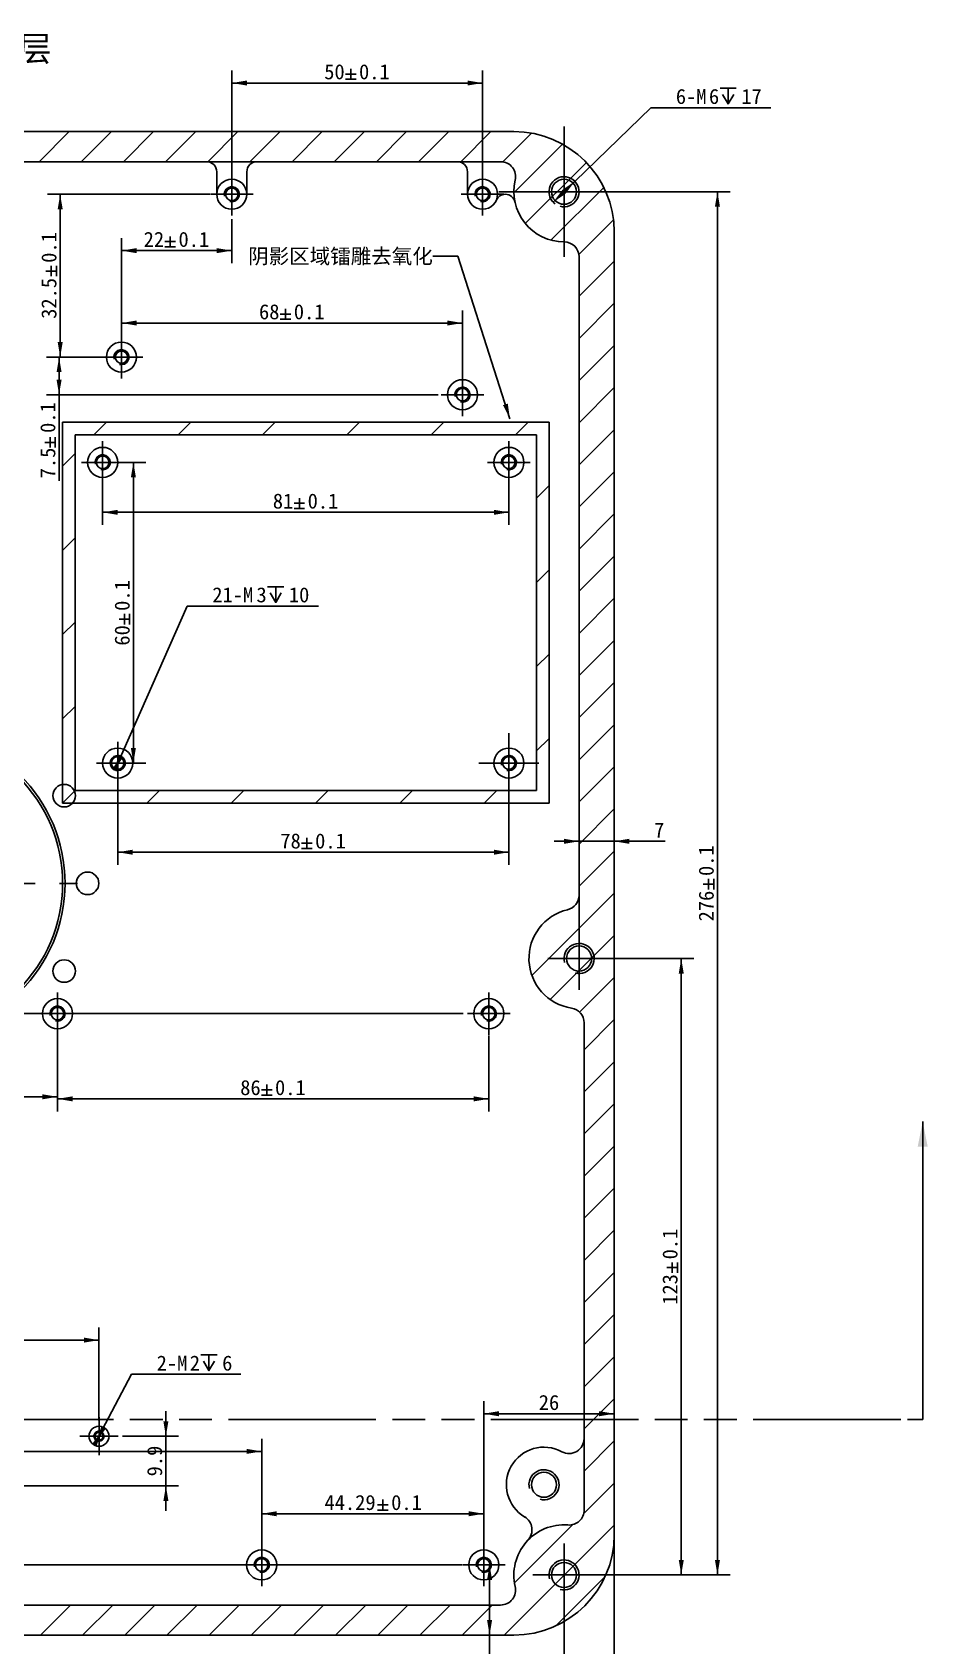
# Model space of a CAD drawing. Header units: millimetres. Extents: x 0 to 1189, y 0 to 841.
# Drawn here: x 435.9 to 614.5, y 282.5 to 604.4 of the extents above; entities that cross this region are included whole.
import ezdxf
from ezdxf.enums import TextEntityAlignment as Align

# ---------------------------------------------------------------- set-up
doc = ezdxf.new("R2010")
doc.units = ezdxf.units.MM
doc.header["$LTSCALE"] = 65.395
doc.linetypes.add('CENTER', pattern=[0.6, 0.375, -0.075, 0.075, -0.075])
doc.linetypes.add('PHANTOM', pattern=[0.8, 0.45, -0.05, 0.1, -0.05, 0.1, -0.05])
doc.layers.get('0').update_dxf_attribs({"linetype": 'CONTINUOUS'})
for name, color, linetype in [('03_ALL_AXES', 7, 'CONTINUOUS'), ('09_ALL_ROUNDS', 7, 'CONTINUOUS'), ('10_ALL_CHAMFER', 7, 'CONTINUOUS'), ('11_ALL_COSMETICS', 7, 'CONTINUOUS'), ('20_ALL_FEATURES', 7, 'CONTINUOUS'), ('50_ALL_DETAILS', 7, 'CONTINUOUS'), ('51__DRAFT_DIMS', 7, 'CONTINUOUS')]:
    doc.layers.add(name, color=color, linetype=linetype)
doc.styles.get("Standard").update_dxf_attribs({"font": 'simfang.ttf'})
doc.dimstyles.new('DIMSTYLE_3', dxfattribs={"dimtxt": 3, "dimasz": 3, "dimexe": 2.5, "dimexo": 0.5, "dimgap": 0.75, "dimtad": 1, "dimdsep": 46, "dimtxsty": 'Standard', "dimblk": '_FILLED', "dimblk1": '_FILLED', "dimblk2": '_FILLED', "dimcen": 0.09, "dimclrt": 3, "dimazin": 2, "dimtp": 0.3, "dimtm": 0.3, "dimtfac": 1, "dimtofl": 0, "dimtmove": 0, "dimatfit": 3, "dimldrblk": '_FILLED', "dimfxl": 0, "dimtolj": 1, "dimarcsym": 0})
doc.dimstyles.new('DIMSTYLE_4', dxfattribs={"dimtxt": 3, "dimasz": 3, "dimexe": 2.5, "dimexo": 0.5, "dimgap": 0.75, "dimtad": 1, "dimdsep": 46, "dimtxsty": 'Standard', "dimblk": '_FILLED', "dimblk1": '_FILLED', "dimblk2": '_FILLED', "dimcen": 0.09, "dimclrt": 3, "dimazin": 2, "dimtol": 1, "dimtp": 0.1, "dimtm": 0.1, "dimtfac": 1, "dimtofl": 0, "dimtmove": 0, "dimatfit": 3, "dimldrblk": '_FILLED', "dimfxl": 0, "dimtolj": 1, "dimarcsym": 0})
doc.dimstyles.new('DIMSTYLE_5', dxfattribs={"dimtxt": 3, "dimasz": 3, "dimexe": 2.5, "dimexo": 0.5, "dimgap": 0.75, "dimtad": 1, "dimdsep": 46, "dimtxsty": 'Standard', "dimblk": '_FILLED', "dimblk1": '_FILLED', "dimblk2": '_FILLED', "dimcen": 0.09, "dimclrt": 3, "dimazin": 2, "dimtp": 0.2, "dimtm": 0.2, "dimtfac": 1, "dimtofl": 0, "dimtmove": 0, "dimatfit": 3, "dimldrblk": '_FILLED', "dimfxl": 0, "dimtolj": 1, "dimarcsym": 0})
doc.dimstyles.new('DIMSTYLE_7', dxfattribs={"dimtxt": 3, "dimasz": 3, "dimexe": 2.5, "dimexo": 0.5, "dimtad": 1, "dimdsep": 46, "dimtxsty": 'Standard', "dimblk": '_FILLED', "dimblk1": '_FILLED', "dimblk2": '_FILLED', "dimcen": 0.09, "dimclrt": 3, "dimazin": 2, "dimtp": 0.1, "dimtm": 0.1, "dimtfac": 1, "dimtmove": 0, "dimatfit": 2, "dimldrblk": '_FILLED', "dimfxl": 0, "dimtolj": 1, "dimarcsym": 0})
doc.dimstyles.get("Standard").update_dxf_attribs({"dimtxt": 3, "dimasz": 3, "dimexe": 2.5, "dimexo": 0.5, "dimtad": 1, "dimdsep": 46, "dimtxsty": 'Standard', "dimblk": '_FILLED', "dimblk1": '_FILLED', "dimblk2": '_FILLED', "dimcen": 0.09, "dimclrt": 3, "dimazin": 2, "dimtol": 1, "dimtp": 0.01, "dimtm": 0.01, "dimtfac": 1, "dimtofl": 0, "dimtmove": 0, "dimatfit": 3, "dimldrblk": '_FILLED', "dimfxl": 0, "dimtolj": 1, "dimarcsym": 0})

# ---------------------------------------------------------------- blocks, each defined once
blk = doc.blocks.new('_FILLED')
at = {"color": 0, "linetype": 'ByBlock'}
blk.add_solid([(0, 0), (-1, 0.167), (-1, -0.167)], dxfattribs=at)
blk = doc.blocks.new('XSEC_FILLED')
at = {"color": 0, "linetype": 'ByBlock'}
blk.add_solid([(0, 0), (-1, 0.2), (-1, -0.2)], dxfattribs=at)
blk = doc.blocks.new('*D34')
at = {"layer": '51__DRAFT_DIMS', "color": 4}
for p, q in [((281.97, 296.08), (281.97, 268.19)), ((541.97, 296.08), (541.97, 268.19)), ((281.97, 270.69), (411.97, 270.69)), ((541.97, 270.69), (411.97, 270.69))]:
    blk.add_line(p, q, dxfattribs=at)
at = {"layer": '51__DRAFT_DIMS', "color": 4, "xscale": 3, "yscale": 3, "zscale": 3, "rotation": 180}
blk.add_blockref('_FILLED', (281.97, 270.69), dxfattribs=at)
at = {"layer": '51__DRAFT_DIMS', "color": 4, "xscale": 3, "yscale": 3, "zscale": 3}
blk.add_blockref('_FILLED', (541.97, 270.69), dxfattribs=at)
at = {"layer": '51__DRAFT_DIMS', "color": 3}
for s, p in [('260', (407.44, 271.44)), ('0.1', (416.5, 271.44))]:
    blk.add_text(s, height=3, dxfattribs=at).set_placement(p, align=Align.CENTER)
blk = doc.blocks.new('*D37')
at = {"layer": '51__DRAFT_DIMS', "color": 4}
for p, q in [((544.97, 425.03), (544.97, 445.47)), ((544.97, 442.97), (539.97, 442.97)), ((539.97, 442.97), (548.47, 442.97)), ((562.14, 442.97), (548.47, 442.97)), ((551.97, 442.97), (562.14, 442.97))]:
    blk.add_line(p, q, dxfattribs=at)
at = {"layer": '51__DRAFT_DIMS', "color": 4, "xscale": 3, "yscale": 3, "zscale": 3}
blk.add_blockref('_FILLED', (544.97, 442.97), dxfattribs=at)
at = {"layer": '51__DRAFT_DIMS', "color": 4, "xscale": 3, "yscale": 3, "zscale": 3, "rotation": 180}
blk.add_blockref('_FILLED', (551.97, 442.97), dxfattribs=at)
at = {"layer": '51__DRAFT_DIMS', "color": 3}
blk.add_text('7', height=3, dxfattribs=at).set_placement((559.93, 443.72))
blk = doc.blocks.new('*D39')
at = {"layer": '51__DRAFT_DIMS', "color": 4}
for p, q in [((550.47, 419.58), (567.84, 419.58)), ((565.34, 419.58), (565.34, 358.08)), ((565.34, 296.58), (565.34, 358.08)), ((547.37, 296.58), (567.84, 296.58))]:
    blk.add_line(p, q, dxfattribs=at)
at = {"layer": '51__DRAFT_DIMS', "color": 4, "xscale": 3, "yscale": 3, "zscale": 3}
for p, rotation in [((565.34, 419.58), 90), ((565.34, 296.58), 270)]:
    blk.add_blockref('_FILLED', p, dxfattribs=dict(at, rotation=rotation))
at = {"layer": '51__DRAFT_DIMS', "color": 3}
for s, p in [('0.1', (564.59, 362.61)), ('123', (564.59, 353.55))]:
    blk.add_text(s, height=3, rotation=90, dxfattribs=at).set_placement(p, align=Align.CENTER)
blk = doc.blocks.new('*D41')
at = {"layer": '51__DRAFT_DIMS', "color": 4}
for p, q in [((553.63, 572.58), (575.06, 572.58)), ((572.56, 572.58), (572.56, 434.58)), ((572.56, 296.58), (572.56, 434.58)), ((545.25, 296.58), (575.06, 296.58))]:
    blk.add_line(p, q, dxfattribs=at)
at = {"layer": '51__DRAFT_DIMS', "color": 4, "xscale": 3, "yscale": 3, "zscale": 3}
for p, rotation in [((572.56, 572.58), 90), ((572.56, 296.58), 270)]:
    blk.add_blockref('_FILLED', p, dxfattribs=dict(at, rotation=rotation))
at = {"layer": '51__DRAFT_DIMS', "color": 3}
for s, p in [('0.1', (571.81, 439.11)), ('276', (571.81, 430.05))]:
    blk.add_text(s, height=3, rotation=90, dxfattribs=at).set_placement(p, align=Align.CENTER)
blk = doc.blocks.new('*D42')
at = {"layer": '51__DRAFT_DIMS', "color": 4}
for p, q in [((551.97, 304.08), (551.97, 267.97)), ((541.97, 296.08), (541.97, 267.97)), ((541.97, 270.47), (536.97, 270.47)), ((536.97, 270.47), (546.97, 270.47)), ((556.97, 270.47), (546.97, 270.47)), ((551.97, 270.47), (556.97, 270.47))]:
    blk.add_line(p, q, dxfattribs=at)
at = {"layer": '51__DRAFT_DIMS', "color": 4, "xscale": 3, "yscale": 3, "zscale": 3}
blk.add_blockref('_FILLED', (541.97, 270.47), dxfattribs=at)
at = {"layer": '51__DRAFT_DIMS', "color": 4, "xscale": 3, "yscale": 3, "zscale": 3, "rotation": 180}
blk.add_blockref('_FILLED', (551.97, 270.47), dxfattribs=at)
at = {"layer": '51__DRAFT_DIMS', "color": 3}
blk.add_text('10', height=3, dxfattribs=at).set_placement((546.97, 271.22), align=Align.CENTER)
blk = doc.blocks.new('*D43')
at = {"layer": '51__DRAFT_DIMS', "color": 4}
for p, q in [((541.97, 572.58), (559.26, 589.35)), ((559.26, 589.35), (583.22, 589.35)), ((583.22, 589.35), (562.76, 589.35)), ((544.12, 574.67), (541.97, 572.58)), ((539.82, 570.49), (541.97, 572.58))]:
    blk.add_line(p, q, dxfattribs=at)
at = {"layer": '51__DRAFT_DIMS', "color": 4, "xscale": 3, "yscale": 3, "zscale": 3}
for p, rotation in [((544.12, 574.67), 44.1372878845), ((539.82, 570.49), 224.1372878845)]:
    blk.add_blockref('_FILLED', p, dxfattribs=dict(at, rotation=rotation))
at = {"layer": '51__DRAFT_DIMS', "color": 3}
for s, p in [('6-M', (564.26, 590.1)), ('6', (570.86, 590.1)), ('17', (577.32, 590.1))]:
    blk.add_text(s, height=3, dxfattribs=at).set_placement(p)
blk = doc.blocks.new('*D44')
at = {"layer": '51__DRAFT_DIMS', "color": 4}
for p, q in [((521.85, 408.58), (337.61, 408.58)), ((340.11, 408.58), (340.11, 353.58)), ((340.11, 298.58), (340.11, 353.58)), ((521.56, 298.58), (337.61, 298.58))]:
    blk.add_line(p, q, dxfattribs=at)
at = {"layer": '51__DRAFT_DIMS', "color": 4, "xscale": 3, "yscale": 3, "zscale": 3}
for p, rotation in [((340.11, 408.58), 90), ((340.11, 298.58), 270)]:
    blk.add_blockref('_FILLED', p, dxfattribs=dict(at, rotation=rotation))
at = {"layer": '51__DRAFT_DIMS', "color": 3}
for s, p in [('0.1', (339.36, 358.11)), ('110', (339.36, 349.05))]:
    blk.add_text(s, height=3, rotation=90, dxfattribs=at).set_placement(p, align=Align.CENTER)
blk = doc.blocks.new('*D45')
at = {"layer": '51__DRAFT_DIMS', "color": 4}
for p, q in [((345.97, 303.2), (345.97, 323.73)), ((481.68, 303.36), (481.68, 323.73)), ((345.97, 321.23), (413.83, 321.23)), ((481.68, 321.23), (413.83, 321.23))]:
    blk.add_line(p, q, dxfattribs=at)
at = {"layer": '51__DRAFT_DIMS', "color": 4, "xscale": 3, "yscale": 3, "zscale": 3, "rotation": 180}
blk.add_blockref('_FILLED', (345.97, 321.23), dxfattribs=at)
at = {"layer": '51__DRAFT_DIMS', "color": 4, "xscale": 3, "yscale": 3, "zscale": 3}
blk.add_blockref('_FILLED', (481.68, 321.23), dxfattribs=at)
at = {"layer": '51__DRAFT_DIMS', "color": 3}
for s, p in [('135.71', (409.3, 321.98)), ('0.1', (421.66, 321.98))]:
    blk.add_text(s, height=3, dxfattribs=at).set_placement(p, align=Align.CENTER)
blk = doc.blocks.new('*D46')
at = {"layer": '51__DRAFT_DIMS', "color": 4}
for p, q in [((481.68, 302.64), (481.68, 311.29)), ((525.97, 302.66), (525.97, 311.29)), ((481.68, 308.79), (503.83, 308.79)), ((525.97, 308.79), (503.83, 308.79))]:
    blk.add_line(p, q, dxfattribs=at)
at = {"layer": '51__DRAFT_DIMS', "color": 4, "xscale": 3, "yscale": 3, "zscale": 3, "rotation": 180}
blk.add_blockref('_FILLED', (481.68, 308.79), dxfattribs=at)
at = {"layer": '51__DRAFT_DIMS', "color": 4, "xscale": 3, "yscale": 3, "zscale": 3}
blk.add_blockref('_FILLED', (525.97, 308.79), dxfattribs=at)
at = {"layer": '51__DRAFT_DIMS', "color": 3}
for s, p in [('44.29', (499.3, 309.54)), ('0.1', (510.56, 309.54))]:
    blk.add_text(s, height=3, dxfattribs=at).set_placement(p, align=Align.CENTER)
blk = doc.blocks.new('*D47')
at = {"layer": '51__DRAFT_DIMS', "color": 4}
for p, q in [((345.97, 404.51), (345.97, 389.49)), ((440.97, 403.58), (440.97, 389.49)), ((345.97, 391.99), (393.47, 391.99)), ((440.97, 391.99), (393.47, 391.99))]:
    blk.add_line(p, q, dxfattribs=at)
at = {"layer": '51__DRAFT_DIMS', "color": 4, "xscale": 3, "yscale": 3, "zscale": 3, "rotation": 180}
blk.add_blockref('_FILLED', (345.97, 391.99), dxfattribs=at)
at = {"layer": '51__DRAFT_DIMS', "color": 4, "xscale": 3, "yscale": 3, "zscale": 3}
blk.add_blockref('_FILLED', (440.97, 391.99), dxfattribs=at)
at = {"layer": '51__DRAFT_DIMS', "color": 3}
for s, p in [('95', (388.94, 392.74)), ('0.1', (396.9, 392.74))]:
    blk.add_text(s, height=3, dxfattribs=at).set_placement(p, align=Align.CENTER)
blk = doc.blocks.new('*D48')
at = {"layer": '51__DRAFT_DIMS', "color": 4}
for p, q in [((440.97, 404.52), (440.97, 389.08)), ((526.97, 404.24), (526.97, 389.08)), ((440.97, 391.58), (483.97, 391.58)), ((526.97, 391.58), (483.97, 391.58))]:
    blk.add_line(p, q, dxfattribs=at)
at = {"layer": '51__DRAFT_DIMS', "color": 4, "xscale": 3, "yscale": 3, "zscale": 3, "rotation": 180}
blk.add_blockref('_FILLED', (440.97, 391.58), dxfattribs=at)
at = {"layer": '51__DRAFT_DIMS', "color": 4, "xscale": 3, "yscale": 3, "zscale": 3}
blk.add_blockref('_FILLED', (526.97, 391.58), dxfattribs=at)
at = {"layer": '51__DRAFT_DIMS', "color": 3}
for s, p in [('86', (479.44, 392.33)), ('0.1', (487.4, 392.33))]:
    blk.add_text(s, height=3, dxfattribs=at).set_placement(p, align=Align.CENTER)
blk = doc.blocks.new('*D49')
at = {"layer": '51__DRAFT_DIMS', "color": 4}
for p, q in [((527.12, 298.58), (527.12, 291.58)), ((527.12, 284.58), (527.12, 291.58)), ((527.12, 291.58), (527.12, 274.95))]:
    blk.add_line(p, q, dxfattribs=at)
at = {"layer": '51__DRAFT_DIMS', "color": 4, "xscale": 3, "yscale": 3, "zscale": 3}
for p, rotation in [((527.12, 298.58), 90), ((527.12, 284.58), 270)]:
    blk.add_blockref('_FILLED', p, dxfattribs=dict(at, rotation=rotation))
at = {"layer": '51__DRAFT_DIMS', "color": 3}
blk.add_text('14', height=3, rotation=90, dxfattribs=at).set_placement((526.37, 279.36), align=Align.RIGHT)
blk = doc.blocks.new('*D50')
at = {"layer": '51__DRAFT_DIMS', "color": 4}
for p, q in [((525.97, 299.08), (525.97, 331.25)), ((525.97, 328.75), (538.97, 328.75)), ((551.97, 328.75), (538.97, 328.75))]:
    blk.add_line(p, q, dxfattribs=at)
at = {"layer": '51__DRAFT_DIMS', "color": 4, "xscale": 3, "yscale": 3, "zscale": 3, "rotation": 180}
blk.add_blockref('_FILLED', (525.97, 328.75), dxfattribs=at)
at = {"layer": '51__DRAFT_DIMS', "color": 4, "xscale": 3, "yscale": 3, "zscale": 3}
blk.add_blockref('_FILLED', (551.97, 328.75), dxfattribs=at)
at = {"layer": '51__DRAFT_DIMS', "color": 3}
blk.add_text('26', height=3, dxfattribs=at).set_placement((538.97, 329.5), align=Align.CENTER)
blk = doc.blocks.new('*D51')
at = {"layer": '51__DRAFT_DIMS', "color": 4}
for p, q in [((450.47, 518.58), (458.6, 518.58)), ((456.1, 518.58), (456.1, 488.58)), ((456.1, 458.58), (456.1, 488.58)), ((453.47, 458.58), (458.6, 458.58))]:
    blk.add_line(p, q, dxfattribs=at)
at = {"layer": '51__DRAFT_DIMS', "color": 4, "xscale": 3, "yscale": 3, "zscale": 3}
for p, rotation in [((456.1, 518.58), 90), ((456.1, 458.58), 270)]:
    blk.add_blockref('_FILLED', p, dxfattribs=dict(at, rotation=rotation))
at = {"layer": '51__DRAFT_DIMS', "color": 3}
for s, p in [('0.1', (455.35, 492.01)), ('60', (455.35, 484.05))]:
    blk.add_text(s, height=3, rotation=90, dxfattribs=at).set_placement(p, align=Align.CENTER)
blk = doc.blocks.new('*D52')
at = {"layer": '51__DRAFT_DIMS', "color": 4}
for p, q in [((452.97, 458.08), (452.97, 438.29)), ((530.97, 458.08), (530.97, 438.29)), ((452.97, 440.79), (491.97, 440.79)), ((530.97, 440.79), (491.97, 440.79))]:
    blk.add_line(p, q, dxfattribs=at)
at = {"layer": '51__DRAFT_DIMS', "color": 4, "xscale": 3, "yscale": 3, "zscale": 3, "rotation": 180}
blk.add_blockref('_FILLED', (452.97, 440.79), dxfattribs=at)
at = {"layer": '51__DRAFT_DIMS', "color": 4, "xscale": 3, "yscale": 3, "zscale": 3}
blk.add_blockref('_FILLED', (530.97, 440.79), dxfattribs=at)
at = {"layer": '51__DRAFT_DIMS', "color": 3}
for s, p in [('78', (487.44, 441.54)), ('0.1', (495.4, 441.54))]:
    blk.add_text(s, height=3, dxfattribs=at).set_placement(p, align=Align.CENTER)
blk = doc.blocks.new('*D53')
at = {"layer": '51__DRAFT_DIMS', "color": 4}
for p, q in [((449.97, 518.08), (449.97, 506.11)), ((530.97, 518.08), (530.97, 506.11)), ((449.97, 508.61), (490.47, 508.61)), ((530.97, 508.61), (490.47, 508.61))]:
    blk.add_line(p, q, dxfattribs=at)
at = {"layer": '51__DRAFT_DIMS', "color": 4, "xscale": 3, "yscale": 3, "zscale": 3, "rotation": 180}
blk.add_blockref('_FILLED', (449.97, 508.61), dxfattribs=at)
at = {"layer": '51__DRAFT_DIMS', "color": 4, "xscale": 3, "yscale": 3, "zscale": 3}
blk.add_blockref('_FILLED', (530.97, 508.61), dxfattribs=at)
at = {"layer": '51__DRAFT_DIMS', "color": 3}
for s, p in [('81', (485.94, 509.36)), ('0.1', (493.9, 509.36))]:
    blk.add_text(s, height=3, dxfattribs=at).set_placement(p, align=Align.CENTER)
blk = doc.blocks.new('*D62')
at = {"layer": '51__DRAFT_DIMS', "color": 4}
for p, q in [((475.72, 576.12), (475.72, 596.77)), ((525.72, 575.88), (525.72, 596.77)), ((475.72, 594.27), (500.72, 594.27)), ((525.72, 594.27), (500.72, 594.27))]:
    blk.add_line(p, q, dxfattribs=at)
at = {"layer": '51__DRAFT_DIMS', "color": 4, "xscale": 3, "yscale": 3, "zscale": 3, "rotation": 180}
blk.add_blockref('_FILLED', (475.72, 594.27), dxfattribs=at)
at = {"layer": '51__DRAFT_DIMS', "color": 4, "xscale": 3, "yscale": 3, "zscale": 3}
blk.add_blockref('_FILLED', (525.72, 594.27), dxfattribs=at)
at = {"layer": '51__DRAFT_DIMS', "color": 3}
for s, p in [('50', (496.19, 595.02)), ('0.1', (504.15, 595.02))]:
    blk.add_text(s, height=3, dxfattribs=at).set_placement(p, align=Align.CENTER)
blk = doc.blocks.new('*D63')
at = {"layer": '51__DRAFT_DIMS', "color": 4}
for p, q in [((453.72, 544.26), (453.72, 548.88)), ((521.72, 536.39), (521.72, 548.88)), ((453.72, 546.38), (487.72, 546.38)), ((521.72, 546.38), (487.72, 546.38))]:
    blk.add_line(p, q, dxfattribs=at)
at = {"layer": '51__DRAFT_DIMS', "color": 4, "xscale": 3, "yscale": 3, "zscale": 3, "rotation": 180}
blk.add_blockref('_FILLED', (453.72, 546.38), dxfattribs=at)
at = {"layer": '51__DRAFT_DIMS', "color": 4, "xscale": 3, "yscale": 3, "zscale": 3}
blk.add_blockref('_FILLED', (521.72, 546.38), dxfattribs=at)
at = {"layer": '51__DRAFT_DIMS', "color": 3}
for s, p in [('68', (483.19, 547.13)), ('0.1', (491.15, 547.13))]:
    blk.add_text(s, height=3, dxfattribs=at).set_placement(p, align=Align.CENTER)
blk = doc.blocks.new('*D64')
at = {"layer": '51__DRAFT_DIMS', "color": 4}
for p, q in [((449.23, 539.58), (438.78, 539.58)), ((441.28, 539.58), (441.28, 535.83)), ((441.28, 532.08), (441.28, 535.83)), ((441.28, 535.83), (441.28, 514.91)), ((516.85, 532.08), (438.78, 532.08))]:
    blk.add_line(p, q, dxfattribs=at)
at = {"layer": '51__DRAFT_DIMS', "color": 4, "xscale": 3, "yscale": 3, "zscale": 3}
for p, rotation in [((441.28, 539.58), 90), ((441.28, 532.08), 270)]:
    blk.add_blockref('_FILLED', p, dxfattribs=dict(at, rotation=rotation))
at = {"layer": '51__DRAFT_DIMS', "color": 3}
for s, p in [('0.1', (440.53, 530.58)), ('7.5', (440.53, 521.52))]:
    blk.add_text(s, height=3, rotation=90, dxfattribs=at).set_placement(p, align=Align.RIGHT)
blk = doc.blocks.new('*D65')
at = {"layer": '51__DRAFT_DIMS', "color": 4}
for p, q in [((471.32, 572.08), (439, 572.08)), ((441.5, 572.08), (441.5, 555.83)), ((441.5, 539.58), (441.5, 555.83)), ((450.36, 539.58), (439, 539.58))]:
    blk.add_line(p, q, dxfattribs=at)
at = {"layer": '51__DRAFT_DIMS', "color": 4, "xscale": 3, "yscale": 3, "zscale": 3}
for p, rotation in [((441.5, 572.08), 90), ((441.5, 539.58), 270)]:
    blk.add_blockref('_FILLED', p, dxfattribs=dict(at, rotation=rotation))
at = {"layer": '51__DRAFT_DIMS', "color": 3}
for s, p in [('0.1', (440.75, 561.46)), ('32.5', (440.75, 551.3))]:
    blk.add_text(s, height=3, rotation=90, dxfattribs=at).set_placement(p, align=Align.CENTER)
blk = doc.blocks.new('*D66')
at = {"layer": '51__DRAFT_DIMS', "color": 4}
for p, q in [((475.72, 567.08), (475.72, 558.33)), ((453.72, 542.87), (453.72, 563.33)), ((453.72, 560.83), (464.72, 560.83)), ((475.72, 560.83), (464.72, 560.83))]:
    blk.add_line(p, q, dxfattribs=at)
at = {"layer": '51__DRAFT_DIMS', "color": 4, "xscale": 3, "yscale": 3, "zscale": 3, "rotation": 180}
blk.add_blockref('_FILLED', (453.72, 560.83), dxfattribs=at)
at = {"layer": '51__DRAFT_DIMS', "color": 4, "xscale": 3, "yscale": 3, "zscale": 3}
blk.add_blockref('_FILLED', (475.72, 560.83), dxfattribs=at)
at = {"layer": '51__DRAFT_DIMS', "color": 3}
for s, p in [('22', (460.19, 561.58)), ('0.1', (468.15, 561.58))]:
    blk.add_text(s, height=3, dxfattribs=at).set_placement(p, align=Align.CENTER)
blk = doc.blocks.new('*D108')
at = {"layer": '51__DRAFT_DIMS', "color": 4}
for p, q in [((452.97, 458.58), (466.83, 489.9)), ((466.83, 489.9), (493, 489.9)), ((493, 489.9), (470.33, 489.9)), ((452.36, 457.21), (452.97, 458.58)), ((453.58, 459.95), (452.97, 458.58))]:
    blk.add_line(p, q, dxfattribs=at)
at = {"layer": '51__DRAFT_DIMS', "color": 4, "xscale": 3, "yscale": 3, "zscale": 3}
for p, rotation in [((453.58, 459.95), 66.1287663093), ((452.36, 457.21), 246.1287663093)]:
    blk.add_blockref('_FILLED', p, dxfattribs=dict(at, rotation=rotation))
at = {"layer": '51__DRAFT_DIMS', "color": 3}
for s, p in [('21-M', (471.83, 490.65)), ('3', (480.64, 490.65)), ('10', (487.1, 490.65))]:
    blk.add_text(s, height=3, dxfattribs=at).set_placement(p)
blk = doc.blocks.new('*D110')
at = {"layer": '51__DRAFT_DIMS', "color": 4}
for p, q in [((449.24, 324.26), (455.74, 336.61)), ((455.74, 336.61), (477.5, 336.61)), ((477.5, 336.61), (459.24, 336.61)), ((448.78, 323.37), (449.24, 324.26)), ((449.71, 325.14), (449.24, 324.26))]:
    blk.add_line(p, q, dxfattribs=at)
at = {"layer": '51__DRAFT_DIMS', "color": 4, "xscale": 3, "yscale": 3, "zscale": 3}
for p, rotation in [((449.71, 325.14), 62.2672831117), ((448.78, 323.37), 242.2672831117)]:
    blk.add_blockref('_FILLED', p, dxfattribs=dict(at, rotation=rotation))
at = {"layer": '51__DRAFT_DIMS', "color": 3}
for s, p in [('2-M', (460.74, 337.36)), ('2', (467.35, 337.36)), ('6', (473.8, 337.36))]:
    blk.add_text(s, height=3, dxfattribs=at).set_placement(p)
blk = doc.blocks.new('*D111')
at = {"layer": '51__DRAFT_DIMS', "color": 4}
for p, q in [((400.54, 317.51), (400.54, 345.94)), ((449.24, 327.39), (449.24, 345.94)), ((400.54, 343.44), (424.89, 343.44)), ((449.24, 343.44), (424.89, 343.44))]:
    blk.add_line(p, q, dxfattribs=at)
at = {"layer": '51__DRAFT_DIMS', "color": 4, "xscale": 3, "yscale": 3, "zscale": 3, "rotation": 180}
blk.add_blockref('_FILLED', (400.54, 343.44), dxfattribs=at)
at = {"layer": '51__DRAFT_DIMS', "color": 4, "xscale": 3, "yscale": 3, "zscale": 3}
blk.add_blockref('_FILLED', (449.24, 343.44), dxfattribs=at)
at = {"layer": '51__DRAFT_DIMS', "color": 3}
blk.add_text('48.7', height=3, dxfattribs=at).set_placement((424.89, 344.19), align=Align.CENTER)
blk = doc.blocks.new('*D112')
at = {"layer": '51__DRAFT_DIMS', "color": 4}
for p, q in [((462.58, 324.26), (462.58, 329.26)), ((462.58, 329.26), (462.58, 319.31)), ((453.94, 324.26), (465.08, 324.26)), ((462.58, 309.36), (462.58, 319.31)), ((403.66, 314.36), (465.08, 314.36)), ((462.58, 314.36), (462.58, 309.36))]:
    blk.add_line(p, q, dxfattribs=at)
at = {"layer": '51__DRAFT_DIMS', "color": 4, "xscale": 3, "yscale": 3, "zscale": 3}
for p, rotation in [((462.58, 324.26), 270), ((462.58, 314.36), 90)]:
    blk.add_blockref('_FILLED', p, dxfattribs=dict(at, rotation=rotation))
at = {"layer": '51__DRAFT_DIMS', "color": 3}
blk.add_text('9.9', height=3, rotation=90, dxfattribs=at).set_placement((461.83, 319.31), align=Align.CENTER)

msp = doc.modelspace()

# ---------------------------------------------------------------- linework, layer by layer
at = {"color": 3}
msp.add_line((613.482, 330.578), (613.482, 327.578), dxfattribs=at)
at = {"color": 4, "linetype": 'PHANTOM'}
msp.add_line((213.459, 327.578), (610.482, 327.578), dxfattribs=at)
at = {"color": 3, "linetype": 'PHANTOM'}
msp.add_line((610.482, 327.578), (613.482, 327.578), dxfattribs=at)
at = {"color": 4}
for centre, radius in [((475.72, 572.078), 1.5), ((525.72, 572.078), 1.5), ((541.97, 572.578), 3), ((453.72, 539.578), 1.5), ((521.72, 532.078), 1.5), ((449.97, 518.578), 1.5), ((530.97, 518.578), 1.5), ((452.97, 458.578), 1.5), ((530.97, 458.578), 1.5), ((544.97, 419.578), 3), ((440.97, 408.578), 1.5), ((526.97, 408.578), 1.5), ((449.242, 324.257), 1), ((537.97, 314.578), 3), ((481.68, 298.578), 1.5), ((525.97, 298.578), 1.5), ((541.97, 296.578), 3)]:
    msp.add_arc(centre, radius, 255, 195, dxfattribs=at)
at = {"layer": '03_ALL_AXES', "color": 1, "linetype": 'CENTER'}
for p, q in [((541.97, 572.578), (541.97, 585.578)), ((475.72, 572.078), (475.72, 576.328)), ((525.72, 572.078), (525.72, 576.328)), ((475.72, 572.078), (471.47, 572.078)), ((475.72, 572.078), (475.72, 567.828)), ((475.72, 572.078), (479.97, 572.078)), ((525.72, 572.078), (521.47, 572.078)), ((525.72, 572.078), (525.72, 567.828)), ((525.72, 572.078), (529.97, 572.078)), ((541.97, 572.578), (528.97, 572.578)), ((541.97, 572.578), (541.97, 559.578)), ((541.97, 572.578), (554.97, 572.578)), ((453.72, 539.578), (453.72, 543.828)), ((453.72, 539.578), (449.47, 539.578)), ((453.72, 539.578), (453.72, 535.328)), ((453.72, 539.578), (457.97, 539.578)), ((521.72, 532.078), (521.72, 536.328)), ((521.72, 532.078), (517.47, 532.078)), ((521.72, 532.078), (525.97, 532.078)), ((521.72, 532.078), (521.72, 527.828)), ((449.97, 518.578), (449.97, 522.828)), ((530.97, 518.578), (530.97, 522.828)), ((449.97, 518.578), (445.72, 518.578)), ((449.97, 518.578), (449.97, 514.328)), ((449.97, 518.578), (454.22, 518.578)), ((530.97, 518.578), (526.72, 518.578)), ((530.97, 518.578), (535.22, 518.578)), ((530.97, 518.578), (530.97, 514.328)), ((530.97, 458.578), (530.97, 464.578)), ((452.97, 458.578), (452.97, 462.828)), ((452.97, 458.578), (448.72, 458.578)), ((452.97, 458.578), (457.22, 458.578)), ((452.97, 458.578), (452.97, 454.328)), ((530.97, 458.578), (524.97, 458.578)), ((530.97, 458.578), (536.97, 458.578)), ((530.97, 458.578), (530.97, 452.578)), ((411.97, 434.578), (444.97, 434.578)), ((544.97, 419.578), (544.97, 425.828)), ((544.97, 419.578), (538.72, 419.578)), ((544.97, 419.578), (551.22, 419.578)), ((544.97, 419.578), (544.97, 413.328)), ((440.97, 408.578), (440.97, 412.828)), ((526.97, 408.578), (526.97, 412.828)), ((440.97, 408.578), (436.72, 408.578)), ((440.97, 408.578), (445.22, 408.578)), ((440.97, 408.578), (440.97, 404.328)), ((526.97, 408.578), (522.72, 408.578)), ((526.97, 408.578), (531.22, 408.578)), ((526.97, 408.578), (526.97, 404.328)), ((449.242, 324.257), (449.242, 328.057)), ((449.242, 324.257), (445.442, 324.257)), ((449.242, 324.257), (453.042, 324.257)), ((449.242, 324.257), (449.242, 320.457)), ((481.68, 298.578), (481.68, 302.828)), ((525.97, 298.578), (525.97, 302.828)), ((541.97, 296.578), (541.97, 302.828)), ((481.68, 298.578), (477.43, 298.578)), ((481.68, 298.578), (485.93, 298.578)), ((481.68, 298.578), (481.68, 294.328)), ((525.97, 298.578), (521.72, 298.578)), ((525.97, 298.578), (530.22, 298.578)), ((525.97, 298.578), (525.97, 294.328)), ((541.97, 296.578), (535.72, 296.578)), ((541.97, 296.578), (548.22, 296.578)), ((541.97, 296.578), (541.97, 290.328))]:
    msp.add_line(p, q, dxfattribs=at)
at = {"layer": '03_ALL_AXES', "color": 7}
for centre, radius in [((475.72, 572.078), 3), ((475.72, 572.078), 1.25), ((525.72, 572.078), 3), ((525.72, 572.078), 1.25), ((453.72, 539.578), 3), ((453.72, 539.578), 1.25), ((521.72, 532.078), 3), ((521.72, 532.078), 1.25), ((449.97, 518.578), 3), ((530.97, 518.578), 3), ((449.97, 518.578), 1.25), ((530.97, 518.578), 1.25), ((452.97, 458.578), 3), ((530.97, 458.578), 3), ((452.97, 458.578), 1.25), ((530.97, 458.578), 1.25), ((442.281, 452.078), 2.25), ((446.97, 434.578), 2.25), ((442.281, 417.078), 2.25), ((440.97, 408.578), 3), ((440.97, 408.578), 1.25), ((526.97, 408.578), 3), ((526.97, 408.578), 1.25), ((449.242, 324.257), 2), ((449.242, 324.257), 0.8), ((537.97, 314.578), 2.5), ((481.68, 298.578), 3), ((481.68, 298.578), 1.25), ((525.97, 298.578), 3), ((525.97, 298.578), 1.25)]:
    msp.add_circle(centre, radius, dxfattribs=at)
at = {"layer": '09_ALL_ROUNDS', "color": 7}
for p, q in [((472.72, 576.578), (472.72, 572.078)), ((478.72, 572.078), (478.72, 576.578)), ((522.72, 576.578), (522.72, 572.078)), ((544.97, 559.578), (544.97, 432.227))]:
    msp.add_line(p, q, dxfattribs=at)
for centre, radius, start, end in [((470.72, 576.578), 2, 0, 90), ((480.72, 576.578), 2, 90, 180), ((520.72, 576.578), 2, 0, 90), ((541.97, 572.578), 10, 166.65764, 270), ((530.303, 570.078), 2, 90.99625, 156.42182), ((530.233, 570.078), 2, 12.0259, 89.00375), ((541.97, 559.578), 3, 0, 90), ((541.97, 432.227), 3, 283.34236, 360), ((544.97, 419.578), 10, 103.34236, 261.15012), ((537.97, 314.578), 7.5, 61.56311, 239.10838), ((542.97, 323.811), 3, 241.56311, 360), ((532.579, 305.568), 3, 316.25085, 59.10838)]:
    msp.add_arc(centre, radius, start, end, dxfattribs=at)
at = {"layer": '10_ALL_CHAMFER', "color": 7}
for radius in [30.5, 30]:
    msp.add_circle((411.97, 434.578), radius, dxfattribs=at)
at = {"layer": '11_ALL_COSMETICS', "color": 7}
for p, q in [((291.97, 584.578), (531.97, 584.578)), ((294.619, 578.578), (529.321, 578.578)), ((551.97, 304.578), (551.97, 564.578)), ((544.97, 559.578), (544.97, 432.227)), ((441.97, 450.578), (441.97, 526.578)), ((441.97, 526.578), (538.97, 526.578)), ((538.97, 526.578), (538.97, 450.578)), ((444.47, 453.078), (444.47, 524.078)), ((444.47, 524.078), (536.47, 524.078)), ((536.47, 524.078), (536.47, 453.078)), ((536.47, 453.078), (444.47, 453.078)), ((538.97, 450.578), (441.97, 450.578)), ((545.97, 406.733), (545.97, 309.54)), ((529.321, 290.578), (294.619, 290.578)), ((531.97, 284.578), (291.97, 284.578))]:
    msp.add_line(p, q, dxfattribs=at)
at = {"layer": '11_ALL_COSMETICS', "color": 4}
for p, q in [((437.305, 578.578), (443.305, 584.578)), ((445.713, 578.578), (451.713, 584.578)), ((454.12, 578.578), (460.12, 584.578)), ((462.528, 578.578), (468.528, 584.578)), ((470.935, 578.578), (476.935, 584.578)), ((479.343, 578.578), (485.343, 584.578)), ((487.75, 578.578), (493.75, 584.578)), ((496.158, 578.578), (502.158, 584.578)), ((504.565, 578.578), (510.565, 584.578)), ((512.973, 578.578), (518.973, 584.578)), ((521.38, 578.578), (527.38, 584.578)), ((529.756, 578.546), (535.478, 584.268)), ((531.973, 572.356), (541.68, 582.063)), ((534.248, 566.224), (546.425, 578.4)), ((539.357, 562.925), (549.89, 573.458)), ((544.927, 560.087), (551.825, 566.985)), ((544.97, 551.723), (551.97, 558.723)), ((544.97, 543.316), (551.97, 550.316)), ((544.97, 534.908), (551.97, 541.908)), ((544.97, 526.501), (551.97, 533.501)), ((448.21, 524.078), (450.71, 526.578)), ((465.025, 524.078), (467.525, 526.578)), ((481.84, 524.078), (484.34, 526.578)), ((498.655, 524.078), (501.155, 526.578)), ((515.47, 524.078), (517.97, 526.578)), ((532.285, 524.078), (534.785, 526.578)), ((544.97, 518.093), (551.97, 525.093)), ((441.97, 517.838), (444.47, 520.338)), ((544.97, 509.686), (551.97, 516.686)), ((536.47, 511.448), (538.97, 513.948)), ((544.97, 501.278), (551.97, 508.278)), ((441.97, 501.023), (444.47, 503.523)), ((544.97, 492.871), (551.97, 499.871)), ((536.47, 494.633), (538.97, 497.133)), ((544.97, 484.463), (551.97, 491.463)), ((441.97, 484.208), (444.47, 486.708)), ((544.97, 476.056), (551.97, 483.056)), ((536.47, 477.818), (538.97, 480.318)), ((544.97, 467.648), (551.97, 474.648)), ((441.97, 467.393), (444.47, 469.893)), ((544.97, 459.241), (551.97, 466.241)), ((536.47, 461.003), (538.97, 463.503)), ((544.97, 450.833), (551.97, 457.833)), ((441.97, 450.578), (444.47, 453.078)), ((458.785, 450.578), (461.285, 453.078)), ((475.6, 450.578), (478.1, 453.078)), ((492.415, 450.578), (494.915, 453.078)), ((509.23, 450.578), (511.73, 453.078)), ((526.045, 450.578), (528.545, 453.078)), ((544.97, 442.426), (551.97, 449.426)), ((544.97, 434.018), (551.97, 441.018)), ((535.558, 416.199), (551.97, 432.611)), ((539.187, 411.42), (551.97, 424.203)), ((545.06, 408.885), (551.97, 415.796)), ((545.97, 401.388), (551.97, 407.388)), ((545.97, 392.981), (551.97, 398.981)), ((545.97, 384.573), (551.97, 390.573)), ((545.97, 376.166), (551.97, 382.166)), ((545.97, 367.758), (551.97, 373.758)), ((545.97, 359.351), (551.97, 365.351)), ((545.97, 350.943), (551.97, 356.943)), ((545.97, 342.536), (551.97, 348.536)), ((545.97, 334.128), (551.97, 340.128)), ((545.97, 325.721), (551.97, 331.721)), ((545.97, 317.313), (551.97, 323.313)), ((545.882, 308.817), (551.97, 314.906)), ((530.05, 284.578), (551.97, 306.498)), ((532.091, 295.027), (543.692, 306.628)), ((540.254, 286.374), (550.174, 296.295)), ((437.568, 284.578), (443.568, 290.578)), ((445.975, 284.578), (451.975, 290.578)), ((454.383, 284.578), (460.383, 290.578)), ((462.79, 284.578), (468.79, 290.578)), ((471.198, 284.578), (477.198, 290.578)), ((479.605, 284.578), (485.605, 290.578)), ((488.013, 284.578), (494.013, 290.578)), ((496.42, 284.578), (502.42, 290.578)), ((504.828, 284.578), (510.828, 290.578)), ((513.235, 284.578), (519.235, 290.578)), ((521.643, 284.578), (527.643, 290.578))]:
    msp.add_line(p, q, dxfattribs=at)
at = {"layer": '11_ALL_COSMETICS', "color": 7}
for centre, radius, start, end in [((531.97, 564.578), 20, 0, 90), ((529.321, 575.578), 3, 346.65764, 90), ((541.97, 572.578), 10, 166.65764, 270), ((541.97, 559.578), 3, 0, 90), ((541.97, 432.227), 3, 283.34236, 360), ((544.97, 419.578), 10, 103.34236, 261.15012), ((542.97, 406.733), 3, 0, 81.15012), ((542.97, 309.54), 3, 265.58827, 360), ((541.97, 296.578), 10, 85.58827, 193.34236), ((531.97, 304.578), 20, 270, 360), ((529.321, 293.578), 3, 270, 13.34236)]:
    msp.add_arc(centre, radius, start, end, dxfattribs=at)
at = {"layer": '20_ALL_FEATURES', "color": 7}
for p, q in [((291.97, 584.578), (531.97, 584.578)), ((294.619, 578.578), (529.321, 578.578)), ((551.97, 304.578), (551.97, 564.578)), ((545.97, 406.733), (545.97, 309.54)), ((529.321, 290.578), (294.619, 290.578)), ((531.97, 284.578), (291.97, 284.578))]:
    msp.add_line(p, q, dxfattribs=at)
for centre in [(541.97, 572.578), (544.97, 419.578), (541.97, 296.578)]:
    msp.add_circle(centre, 2.5, dxfattribs=at)
for centre, radius, start, end in [((531.97, 564.578), 20, 0, 90), ((529.321, 575.578), 3, 346.65764, 90), ((542.97, 406.733), 3, 0, 81.15012), ((542.97, 309.54), 3, 265.58827, 360), ((541.97, 296.578), 10, 85.58827, 193.34236), ((531.97, 304.578), 20, 270, 360), ((529.321, 293.578), 3, 270, 13.34236)]:
    msp.add_arc(centre, radius, start, end, dxfattribs=at)
at = {"layer": '51__DRAFT_DIMS', "color": 3}
for p, q in [((498.394, 596.07), (500.494, 596.07)), ((499.444, 597.12), (499.444, 595.02)), ((498.394, 595.02), (500.494, 595.02)), ((573.068, 593.226), (576.318, 593.226)), ((574.693, 593.226), (574.693, 590.101)), ((463.444, 563.677), (463.444, 561.577)), ((462.394, 562.627), (464.494, 562.627)), ((462.394, 561.577), (464.494, 561.577)), ((439.704, 555.705), (439.704, 557.805)), ((440.754, 555.705), (440.754, 557.805)), ((438.654, 556.755), (440.754, 556.755)), ((485.394, 548.18), (487.494, 548.18)), ((486.444, 549.23), (486.444, 547.13)), ((485.394, 547.13), (487.494, 547.13)), ((438.425, 522.568), (440.525, 522.568)), ((439.475, 521.518), (439.475, 523.618)), ((440.525, 521.518), (440.525, 523.618)), ((488.144, 510.41), (490.244, 510.41)), ((488.144, 509.36), (490.244, 509.36)), ((489.194, 511.46), (489.194, 509.36)), ((482.846, 493.773), (486.096, 493.773)), ((484.471, 493.773), (484.471, 490.648)), ((453.246, 487.302), (455.346, 487.302)), ((454.296, 486.252), (454.296, 488.352)), ((455.346, 486.252), (455.346, 488.352)), ((489.644, 442.595), (491.744, 442.595)), ((489.644, 441.545), (491.744, 441.545)), ((490.694, 443.645), (490.694, 441.545)), ((570.764, 433.353), (570.764, 435.453)), ((571.814, 433.353), (571.814, 435.453)), ((569.714, 434.403), (571.814, 434.403)), ((481.644, 393.38), (483.744, 393.38)), ((482.694, 394.43), (482.694, 392.33)), ((481.644, 392.33), (483.744, 392.33)), ((562.487, 357.903), (564.587, 357.903)), ((563.537, 356.853), (563.537, 358.953)), ((564.587, 356.853), (564.587, 358.953)), ((469.549, 340.485), (472.799, 340.485)), ((471.174, 340.485), (471.174, 337.36)), ((504.803, 310.586), (506.903, 310.586)), ((504.803, 309.536), (506.903, 309.536)), ((505.853, 311.636), (505.853, 309.536))]:
    msp.add_line(p, q, dxfattribs=at)
for points in [[(573.568, 591.976), (574.693, 590.101), (575.818, 591.976)], [(483.346, 492.523), (484.471, 490.648), (485.596, 492.523)], [(470.049, 339.235), (471.174, 337.36), (472.299, 339.235)]]:
    msp.add_lwpolyline(points, dxfattribs=at)
at = {"layer": '51__DRAFT_DIMS', "color": 4}
for centre, radius, end in [((541.97, 572.578), 3, 233.59961), ((452.97, 458.578), 1.5, 264.56372), ((449.242, 324.257), 1, 268.83233)]:
    msp.add_arc(centre, radius, 180, end, dxfattribs=at)

# ---------------------------------------------------------------- texts
at = {"layer": '50_ALL_DETAILS', "color": 3}
msp.add_text('阴影区域镭雕去氧化层', height=5, dxfattribs=at).set_placement((371.6, 598.664))
msp.add_text('阴影区域镭雕去氧化', height=3, dxfattribs=at).set_placement((515.803, 558.216), align=Align.RIGHT)

# ---------------------------------------------------------------- dimensions: what is measured, and where the dimension line sits
at = {"layer": '51__DRAFT_DIMS', "color": 4}
for base, p1, p2, dimstyle, picture, middle in [((525.72, 594.27), (475.72, 575.616), (525.72, 575.382), 'DIMSTYLE_4', '*D62', (500.72, 594.27)), ((475.72, 560.827), (453.72, 542.366), (475.72, 567.579), 'DIMSTYLE_4', '*D66', (464.72, 560.827)), ((551.97, 442.974), (544.97, 424.529), (551.97, 564.578), 'DIMSTYLE_5', '*D37', (561.017, 442.974)), ((521.72, 546.38), (453.72, 549.38), (521.72, 535.887), 'DIMSTYLE_4', '*D63', (487.72, 546.38)), ((530.97, 508.61), (449.97, 518.578), (530.97, 518.578), 'DIMSTYLE_4', '*D53', (490.47, 508.61)), ((530.97, 440.795), (452.97, 458.578), (530.97, 458.578), 'DIMSTYLE_4', '*D52', (491.97, 440.795)), ((440.97, 391.987), (345.97, 405.014), (440.97, 404.084), 'DIMSTYLE_4', '*D47', (393.47, 391.987)), ((526.97, 391.58), (440.97, 405.02), (526.97, 404.739), 'DIMSTYLE_4', '*D48', (483.97, 391.58)), ((449.242, 343.441), (400.541, 317.008), (449.242, 326.894), 'DIMSTYLE_3', '*D111', (424.807, 343.441)), ((551.97, 328.748), (525.97, 298.578), (551.97, 304.578), 'DIMSTYLE_5', '*D50', (538.944, 328.748)), ((481.68, 321.233), (345.97, 302.703), (481.68, 302.863), 'DIMSTYLE_4', '*D45', (413.825, 321.233)), ((525.97, 308.786), (481.68, 302.141), (525.97, 302.163), 'DIMSTYLE_4', '*D46', (503.825, 308.786)), ((551.97, 270.474), (541.97, 296.578), (551.97, 304.578), 'DIMSTYLE_5', '*D42', (547.084, 270.474))]:
    dim = msp.add_linear_dim(base=base, p1=p1, p2=p2, dimstyle=dimstyle, dxfattribs=at)
    dim.commit()
    dim.dimension.update_dxf_attribs({"geometry": picture, "text_midpoint": middle, "dimtype": 160})
for p1, p2, text, picture, middle in [((544.123, 574.667), (539.817, 570.489), '6-M<>{\\fgdt;x}17', '*D43', (572.99, 591.601)), ((453.577, 459.95), (452.363, 457.206), '21-M<>{\\fgdt;x}10', '*D108', (481.666, 492.148)), ((449.708, 325.142), (448.777, 323.372), '2-M<>{\\fgdt;x}6', '*D110', (468.37, 338.86))]:
    dim = msp.add_diameter_dim_2p(p1=p1, p2=p2, text=text, dimstyle='DIMSTYLE_7', override={"dimtih": 1, "dimtoh": 1, "dimpost": '<>'}, dxfattribs=at)
    dim.commit()
    dim.dimension.update_dxf_attribs({"geometry": picture, "text_midpoint": middle, "dimtype": 163})
for base, p1, p2, angle, dimstyle, picture, middle in [((441.504, 572.078), (450.863, 539.578), (471.818, 572.078), 90, 'DIMSTYLE_4', '*D65', (441.504, 555.828)), ((572.564, 572.578), (544.746, 296.578), (553.129, 572.578), 90, 'DIMSTYLE_4', '*D41', (572.564, 434.578)), ((441.275, 539.578), (517.352, 532.078), (449.728, 539.578), 90, 'DIMSTYLE_4', '*D64', (441.275, 522.743)), ((456.096, 518.578), (452.97, 458.578), (449.97, 518.578), 90, 'DIMSTYLE_4', '*D51', (456.096, 488.578)), ((565.337, 296.578), (549.97, 419.578), (546.871, 296.578), 270, 'DIMSTYLE_4', '*D39', (565.337, 358.078)), ((340.109, 408.578), (522.056, 298.578), (522.345, 408.578), 90, 'DIMSTYLE_4', '*D44', (340.109, 353.578)), ((462.577, 324.257), (403.157, 314.357), (453.444, 324.257), 90, 'DIMSTYLE_5', '*D112', (462.577, 319.248)), ((281.97, 270.688), (541.97, 296.578), (281.97, 296.578), 180, 'DIMSTYLE_4', '*D34', (411.97, 270.688)), ((527.125, 284.578), (529.855, 298.578), (531.97, 284.578), 270, 'DIMSTYLE_5', '*D49', (527.125, 277.297))]:
    dim = msp.add_linear_dim(base=base, p1=p1, p2=p2, angle=angle, dimstyle=dimstyle, dxfattribs=at)
    dim.commit()
    dim.dimension.update_dxf_attribs({"geometry": picture, "text_midpoint": middle, "dimtype": 160})

# ---------------------------------------------------------------- leaders
at = {"color": 7}
msp.add_leader([(613.482, 387.028), (613.482, 330.578)], dimstyle='Standard', override={"dimasz": 5, "dimtad": 0, "dimldrblk": 'XSEC_FILLED'}, dxfattribs=at)
at = {"layer": '50_ALL_DETAILS', "color": 4}
msp.add_leader([(531.187, 527.289), (520.803, 559.716), (515.803, 559.716)], dimstyle='Standard', override={"dimtad": 0}, dxfattribs=at)

doc.saveas('drawing.dxf')
